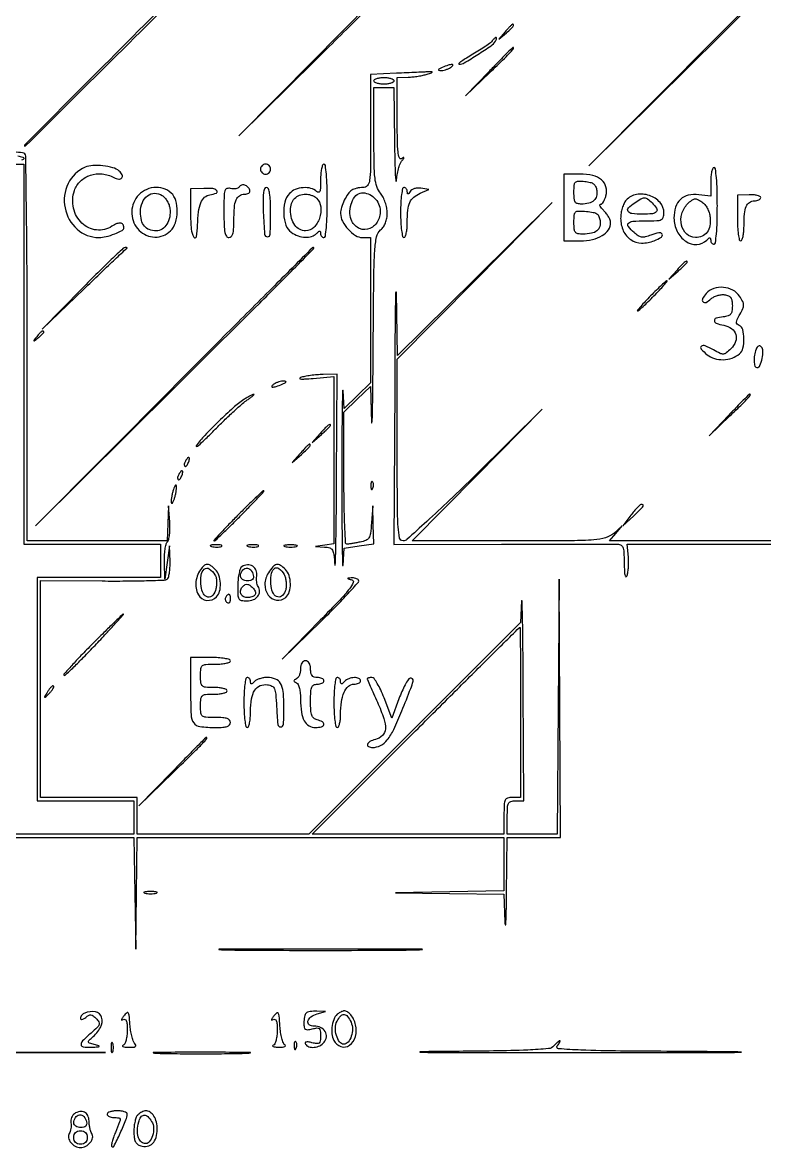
# Model space of a CAD drawing. Extents: x 24 to 674, y 22 to 632.
# Drawn here: x 307.6 to 530.1, y 26 to 363.5 of the extents above; entities that cross this region are included whole.
import ezdxf

# ---------------------------------------------------------------- set-up
doc = ezdxf.new("R2010")
doc.units = 0

msp = doc.modelspace()

# ---------------------------------------------------------------- linework, layer by layer
for points in [[(26.268189, 601.692452, 0.000013), (26.203149, 537.390011, 0.000337)], [(301, 119), (320.975821, 119), (340.951642, 119), (341.251697, 102.25), (341.551751, 85.5), (341.775876, 102.25), (342, 119), (397, 119), (452, 119), (452, 111.024771), (452, 103.049543), (435.75, 102.748206), (419.5, 102.446869), (435.709558, 102.223435), (451.919115, 102), (452.256012, 93.75, 0.058842), (452.403302, 92.827712, 0.843223), (452.553737, 92.84375, 0.010653), (452.697209, 96.242293, 0.002183), (452.796455, 102.25), (453, 119), (461, 119), (469, 119), (468.762239, 157.75), (468.524478, 196.5), (468.250356, 158.25), (467.976235, 120), (460.488117, 120), (453, 120), (453, 125, -0.010324), (453.06277, 128.03969, -0.105983), (453.375, 129.25, -0.217022), (454.080151, 129.819917, -0.063163), (455.5, 130), (458, 130), (457.80732, 163.25, 0.001075), (457.709323, 175.585086, 0.002504), (457.569788, 184.823437, 0.004826), (457.415703, 189.998999, 0.954788), (457.269271, 190), (456.923902, 183.5), (425.217811, 151.75), (393.511719, 120), (367.75586, 120), (342, 120), (342, 125.5), (342, 131), (327.5, 131), (313, 131), (313, 163.533037), (313, 196.066075), (331.469219, 195.954997, 0.003252), (338.622299, 195.958502, 0.004993), (344.815897, 196.063683, 0.001849), (350.12917, 196.226661, 0.130537), (350.969219, 196.480976, 0.187999), (351.361092, 197.001236, 0.02785), (351.651059, 198.308875, 0.028161), (351.827749, 199.965995, 0.020851), (351.842896, 201.809017), (351.685793, 206.5), (351, 201.5), (350.314207, 196.5), (350.157104, 201.55, -0.019929), (350.174707, 203.561201, -0.024548), (350.357668, 205.428081, -0.024125), (350.6579, 206.948014, -0.13637), (351.060489, 207.660489, 0.14241), (351.449045, 208.367564, 0.026438), (351.697764, 209.845753, 0.026443), (351.808542, 211.66075, 0.021427), (351.740737, 213.610489), (351.360496, 218.5), (351.180248, 213.25), (351, 208), (330.00804, 208), (309.01608, 208), (309.016952, 265.691088, 0.001232), (308.962669, 287.85975, 0.002018), (308.794637, 306.63751, 0.000222), (308.569794, 323.381645, 0.208057), (308.258912, 324.070144, 0.149605), (307.639608, 324.361245, 0.005674), (305.07918, 324.698707, 0.009767)], [(306.164062, 323.493713, -0.021041), (307.697306, 323.14946, -0.339136), (308, 322.754516, -0.25238), (307.815801, 322.412834, -0.091909), (307.292151, 322.192288, -0.063189)], [(540.491666, 208), (512.090845, 208), (483.690025, 208), (485.587858, 210.25), (487.485692, 212.5), (484.928395, 210.25, -0.110891), (482.498232, 208.920241, -0.052162), (478.954328, 208.291548, -0.016727), (472.373038, 208.042039, -0.001111), (453.445166, 208), (424.519234, 208), (444.009609, 227.75), (463.499984, 247.5), (443.490842, 227.75, -0.004066), (435.695692, 220.179949, -0.006344), (428.84801, 213.801562, -0.002262), (422.885249, 208.436117, -0.184087), (421.740849, 208, -0.354857), (420.719773, 208.829072, -0.035765), (420.265976, 212.162197, -0.014686), (420.042088, 218.659307, -0.001269), (420, 235.242185), (420, 262.48437), (443.25, 285.99218), (466.5, 309.49999), (443.272871, 286.531003), (420.045741, 263.562015), (419.749428, 282.531007, 0.771259), (419.612059, 282.564805, 0.120485), (419.473606, 282.040729, 0.002696), (419.333076, 271.295979, 0.000724), (419.226558, 254.224664), (419, 206.949328), (451.25, 207.000612, -0.000085), (463.771897, 207.018385, -0.000129), (474.6875, 207.029208, -0.000049), (484.071942, 207.035173, -0.003017), (485.75, 207.025947, -0.093594), (486.987817, 206.777379, -0.203749), (487.658938, 206.104352, -0.083935), (487.968545, 204.683208, -0.008702), (488.070285, 201.25, 0.009256), (488.141835, 198.922751, 0.039153), (488.3191, 197.540117, 0.266102), (488.584254, 197.241388, 0.399769), (488.878411, 197.378399, 0.056113), (489.142281, 198.361684, 0.01879), (489.309547, 199.842301, 0.01843), (489.37299, 201.508336, 0.020039), (489.309993, 203.128399), (489.003734, 207), (524.451963, 207), (559.900192, 207)]]:
    msp.add_lwpolyline(points, format="xyb")
for points in [[(395.208313, 413.852355, 0.00032), (361.757635, 380.431499, 0.000534), (333.646028, 352.248877, 0.000011), (308.214102, 326.697038, 0.413518), (308.214393, 326.452274, 0.413067), (308.459348, 326.451794, 0.000011), (334.12603, 351.91935, 0.000532), (362.435064, 380.069905, 0.000319), (396.00608, 413.566844, 0.000261), (429.52075, 447.085265, 0.000438), (457.651786, 475.298207, 0.000011), (483.060364, 500.826559, 0.676212), (483, 500.966925, 0.191536), (482.649309, 500.817416, 0.000011), (457.004942, 475.371965, 0.000435), (428.715375, 447.251743, 0.000262)], [(394.991666, 352.25), (372.5, 329.5), (395.25, 351.991666, 0.000364), (409.112348, 365.716579, 0.003902), (414.689087, 371.333063, 0.003852), (417.889002, 374.657341, 0.658543), (417.741666, 375, 0.198866), (417.561811, 374.925521, 0.000045), (410.95229, 368.317187, 0.00089), (403.634217, 360.973028, 0.000538)], [(452.404988, 360.75), (450.5, 358.5), (452.75, 360.404988, 0.010402), (454.102181, 361.598996, 0.048385), (454.795506, 362.373826, 0.197337), (454.898791, 362.789444, 0.372044), (454.654988, 363, 0.191119), (454.44834, 362.918017, 0.007508), (453.851732, 362.339063, 0.012381), (453.159969, 361.612165, 0.008332)], [(448.487126, 357.97917, -0.094845), (447.98539, 357.432646, -0.009262), (446.520478, 356.385834, -0.011466), (444.707248, 355.200461, -0.008835), (442.678109, 353.988554, 0.008371), (440.762738, 352.847002, 0.017852), (439.330746, 351.888386, 0.025952), (438.480721, 351.204504, 0.685347), (438.554219, 351.009384, 0.135875), (440.088421, 351.41948, 0.0083), (444.17449, 353.912828, 0.009608), (448.127366, 356.523615, 0.103947), (449.439573, 357.902227, 0.031557), (449.664604, 358.32363, 0.066656), (449.771861, 358.677529, 0.128377), (449.750128, 358.907555, 0.315164), (449.618034, 359, 0.143017), (449.382951, 358.931354, 0.041541), (449.07958, 358.700131, 0.03807), (448.76542, 358.369863, 0.032694)], [(447.47318, 348.75), (440.5, 341.5), (447.75, 348.47318, 0.001495), (452.136249, 352.717269, 0.012912), (454.036831, 354.665349, 0.033553), (454.876915, 355.703881, 0.60757), (454.72318, 356, 0.198387), (454.535715, 355.922571, 0.000505), (452.479305, 353.870313, 0.003008), (450.166504, 351.529511, 0.001857)], [(419.75, 348.256692), (412, 347.915871), (412, 330.957936, -0.001672), (411.962268, 319.676262, -0.031286), (411.716604, 316.133988, -0.141951), (411.040027, 314.593405, -0.220514), (409.75, 313.984687, 0.02835), (408.807847, 313.924789, 0.025019), (407.837726, 313.758058, 0.025827), (406.977867, 313.518351, 0.066401), (406.399704, 313.234687, 0.094052), (405.225478, 312.081678, 0.039207), (404.101279, 310.156753, 0.03916), (403.269882, 308.025457, 0.073546), (403, 306.2006, 0.120846), (403.566174, 303.892263, 0.064786), (405.258059, 301.47382, 0.065738), (407.465973, 299.615342, 0.143061), (409.57258, 299), (412, 299), (412, 277.202948), (412, 255.405896), (408.057356, 251.556006), (404.114711, 247.706117), (403.742338, 253.103058, 0.951922), (403.598696, 253.100238, 0.003838), (403.479349, 247.661523, 0.002461), (403.395903, 238.73079, 0.001106), (403.369965, 227, 0.00108), (403.395341, 215.25399, 0.002368), (403.47677, 206.264099, 0.003436), (403.592876, 200.646768, 0.952111), (403.733557, 200.64374), (404.097149, 205.787481), (408.548574, 206.455013), (413, 207.122546), (412.815018, 212.811273), (412.630035, 218.5), (412.266758, 213.365348, -0.012816), (411.96541, 210.244527, -0.104693), (411.503198, 208.897373, -0.165168), (410.616248, 208.143801, -0.044905), (408.826741, 207.615348, -0.004976), (407.584624, 207.379755, -0.005754), (406.396761, 207.180759, -0.005178), (405.387988, 207.03436, -0.033453), (404.875, 207, -0.399125), (404.520084, 207.336995, -0.001905), (404.257031, 212.815384, -0.0069), (404.062891, 219.205994, -0.004142), (404, 226.797052), (404, 246.594104), (407.964462, 250.465298), (411.928923, 254.336491), (412.25208, 243.418245, 0.930747), (412.395073, 243.412219, 0.022539), (412.542697, 245.556014, 0.003273), (412.684295, 253.818318, 0.001064), (412.787618, 266.027759, -0.000997), (412.964267, 287.239416, -0.013095), (413.250971, 295.088832, -0.034902), (413.803873, 299.238044, -0.166629), (415, 301.267972, 0.067486), (415.84254, 302.213373, 0.054703), (416.474998, 303.416827, 0.050783), (416.867901, 304.819613, 0.042929), (417, 306.355354, 0.049055), (416.854462, 307.835212, 0.032478), (416.413505, 309.486201, 0.032622), (415.767574, 311.052486, 0.052586), (415, 312.272871, -0.082648), (413.911205, 314.258363, -0.055175), (413.327825, 316.790554, -0.025512), (413.060361, 320.888049, -0.003542), (413, 329.407729), (413, 344), (416, 344), (419, 344), (419.174707, 327.75, 0.002507), (419.268622, 321.79329, 0.006877), (419.413846, 317.58955, 0.02693), (419.579345, 315.974778, 0.885011), (419.743462, 315.980381, -0.020996), (419.981184, 317.802818, -0.021868), (420.368749, 319.573989, -0.022199), (420.836876, 321.068541, -0.083137), (421.318755, 321.92234, 0.005911), (421.930741, 322.698145, 0.190385), (421.996001, 322.925253, 0.534095), (421.878732, 322.988291, 0.013284), (421.25, 322.632941, -0.485564), (420.629437, 322.868702, -0.049589), (420.259934, 324.649737, -0.022327), (420.05151, 328.07231, -0.004044), (420, 334.440983), (420, 347), (423.25, 347.09968, 0.018398), (424.676857, 347.196073, 0.012768), (426.279688, 347.405267, 0.012896), (427.810447, 347.68557, 0.025765), (429, 348, 0.004791), (430.246907, 348.412545, 0.156464), (430.498819, 348.599913, 0.611822), (430.43417, 348.724929, 0.011536), (429.5, 348.699076, -0.001185), (428.299842, 348.64098, -0.000165), (425.810937, 348.52723, -0.000188), (422.86386, 348.394626, -0.00016)], [(433.5, 350, 0.014925), (432.658129, 349.608071, 0.152377), (432.384577, 349.343886, 0.491407), (432.464625, 349.161267, 0.051935), (433, 349.085598, 0.053798), (433.682866, 349.134067, 0.029384), (434.5, 349.331527, 0.028934), (435.315929, 349.632796, 0.040566), (436, 350, 0.095694), (436.618131, 350.592871, 0.608383), (436.466394, 350.885992, 0.081911), (435.313446, 350.695838, 0.019739)], [(419, 346, -0.254951), (418.790443, 345.615738, -0.06271), (418.11875, 345.29375, -0.048861), (417.149251, 345.072766, -0.031626), (416, 345, -0.031626), (414.850749, 345.072766, -0.048861), (413.88125, 345.29375, -0.06271), (413.209557, 345.615738, -0.254951), (413, 346, -0.254951), (413.209557, 346.384262, -0.06271), (413.88125, 346.70625, -0.048861), (414.850749, 346.927234, -0.031626), (416, 347, -0.031626), (417.149251, 346.927234, -0.048861), (418.11875, 346.70625, -0.06271), (418.790443, 346.384262, -0.254951)], [(379, 319.5, 0.099038), (379.114514, 318.927543, 0.097945), (379.440625, 318.440625, 0.097945), (379.927543, 318.114514, 0.099038), (380.5, 318, 0.099038), (381.072457, 318.114514, 0.097945), (381.559375, 318.440625, 0.097945), (381.885486, 318.927543, 0.099038), (382, 319.5, 0.099038), (381.885486, 320.072457, 0.097945), (381.559375, 320.559375, 0.097945), (381.072457, 320.885486, 0.099038), (380.5, 321, 0.099038), (379.927543, 320.885486, 0.097945), (379.440625, 320.559375, 0.097945), (379.114514, 320.072457, 0.099038)], [(397, 316.3, -0.0096), (396.954404, 313.925377, -0.073105), (396.75, 312.829167, -0.330343), (396.355767, 312.558074, -0.189643), (395.8, 312.8, 0.137901), (394.11011, 313.748198, 0.078735), (391.759815, 313.936874, 0.076507), (389.3936, 313.383445, 0.113675), (387.654988, 312.171259, 0.1252), (386.285349, 309.581417, 0.071668), (385.950538, 306.040197, 0.073534), (386.620536, 302.659152, 0.155575), (388.222506, 300.556704, 0.064633), (390.259027, 299.49148, 0.076599), (392.385389, 299.060581, 0.086923), (394.317359, 299.306034, 0.122004), (395.8, 300.2, -0.018208), (396.421376, 300.777696, -0.180052), (396.75, 300.9, -0.354955), (396.943785, 300.742599, -0.051663), (397, 300.2, 0.081935), (397.075612, 299.74168, 0.092192), (397.29375, 299.3525, 0.100665), (397.618586, 299.092278, 0.119248), (398, 299, 0.375539), (398.43167, 299.377449, 0.010792), (398.727273, 302, 0.015486), (398.935032, 305.476434, 0.007181), (399, 310, 0.007181), (398.935032, 314.523566, 0.015486), (398.727273, 318, 0.010792), (398.43167, 320.622551, 0.375539), (398, 321, 0.315576), (397.610956, 320.727295, 0.034618), (397.29375, 319.619375, 0.032379), (397.072249, 318.101478, 0.020045)], [(326.388117, 320.066496, 0.181887), (321.284159, 315.189744, 0.161657), (320.344575, 307.876566, 0.163173), (323.962843, 301.501909, 0.184824), (330.5, 299, 0.06156), (332.67719, 299.269075, 0.03348), (335.245013, 300.099735, 0.02763), (337.489626, 301.142902, 0.276894), (338, 301.993848, 0.148509), (337.723657, 302.903724, 0.223383), (337.025048, 303.323939, 0.127825), (335.897977, 303.150951, 0.043395), (334.426022, 302.359571, -0.174187), (329.816313, 301.255283, -0.164501), (325.427951, 303.299139, -0.148146), (322.877325, 307.809259, -0.139894), (323.180973, 313.089294, -0.118457), (324.999234, 315.918279, -0.111592), (327.941706, 317.68798, -0.105926), (331.491175, 318.073337, -0.097425), (335.005053, 316.997296, 0.088443), (336.451684, 316.52596, 0.262658), (337.387994, 316.894698, 0.299734), (337.480414, 317.820568, 0.099107), (336.578219, 318.935084, 0.105228), (334.67123, 319.935265, 0.040717), (331.726502, 320.507605, 0.040822), (328.673586, 320.596101, 0.087769)], [(470, 308), (470, 298), (475, 298, 0.054703), (478.564017, 298.391093, 0.082677), (481.452538, 299.556783, 0.105359), (483.326804, 301.33281, 0.151739), (484, 303.5, 0.095343), (483.862493, 304.214566, 0.034745), (483.4125, 305.146875, 0.032922), (482.765364, 306.123995, 0.033666), (482, 307, -0.02315), (481.299197, 307.768886, -0.055451), (480.875653, 308.4125, -0.13392), (480.790709, 308.821074, -0.396379), (480.980948, 309, 0.198917), (481.402142, 309.174469, 0.054579), (481.86103, 309.746212, 0.046225), (482.283419, 310.567754, 0.034165), (482.599469, 311.540295, 0.123946), (482.597519, 314.211101, 0.158526), (481.294523, 316.281119, 0.119099), (478.660627, 317.577816, 0.055155), (474.845012, 318), (470, 318)], [(514, 315.700801), (514, 311.401601), (510.455388, 311.815415, 0.08118), (507.272614, 311.669588, 0.136845), (504.918207, 310.444485, 0.132239), (503.486462, 308.140654, 0.073406), (503, 304.845012, 0.115042), (503.935917, 300.831139, 0.129921), (506.529801, 297.853029, 0.159835), (509.837189, 296.906053, 0.189021), (512.8, 298.2, -0.018208), (513.421376, 298.777696, -0.180052), (513.75, 298.9, -0.354955), (513.943785, 298.742599, -0.051663), (514, 298.2, 0.081935), (514.075612, 297.74168, 0.092192), (514.29375, 297.3525, 0.100665), (514.618586, 297.092278, 0.119248), (515, 297, 0.377473), (515.433932, 297.382029, 0.010078), (515.728261, 300.125, 0.014876), (515.935375, 303.755364, 0.00681), (516, 308.5, 0.00681), (515.935375, 313.244636, 0.014876), (515.728261, 316.875, 0.010078), (515.433932, 319.617971, 0.377473), (515, 320, 0.305004), (514.612036, 319.739064, 0.039544), (514.29375, 318.73711, 0.035217), (514.072321, 317.348528, 0.021935)], [(341.994424, 311.265782, 0.18349), (340.381811, 306.117886, 0.180212), (342.576345, 301.149978, 0.197095), (347.293763, 299.105064, 0.204072), (352, 301, 0.120705), (353.477218, 303.435834, 0.072579), (354.01864, 306.790829, 0.07393), (353.579271, 310.087477, 0.139684), (352.171259, 312.345012, 0.109766), (349.768085, 313.711125, 0.10132), (346.939233, 313.984383, 0.099308), (344.184209, 313.121217, 0.101015)], [(372.590645, 314.146666, -0.147994), (372.217885, 313.817504, -0.06579), (371.584888, 313.622997, -0.056834), (370.807622, 313.581619, -0.048893), (369.999004, 313.710511, 0.148084), (368.912898, 313.668944, 0.245735), (368.298455, 313.018038, 0.063924), (368.045326, 311.308438, 0.00483), (368, 306.616631, 0.007493), (368.059496, 302.646956, 0.041142), (368.299234, 300.519439, 0.097269), (368.757142, 299.400292, 0.25228), (369.5, 299, 0.198422), (370.205487, 299.291443, 0.123436), (370.673753, 300.069702, 0.059637), (370.930274, 301.504676, 0.014442), (371, 303.918213, -0.017441), (371.141559, 307.975306, -0.076705), (371.669381, 310.30431, -0.152435), (372.662312, 311.535908, -0.148512), (374.190322, 312, 0.059948), (374.917524, 312.087504, 0.10156), (375.469839, 312.348828, 0.141689), (375.761432, 312.736459, 0.172991), (375.770833, 313.1875, 0.113204), (375.185201, 314.148724, 0.126981), (374.260934, 314.709741, 0.151583), (373.301892, 314.702121, 0.178975)], [(379.829004, 306.502328, 0.00772), (380.215603, 299.986678, 0.39219), (381.07485, 299.188478, 0.405465), (381.898924, 299.986511, 0.007758), (382, 306.5, 0.009176), (381.935699, 310.003591, 0.03211), (381.708256, 312.250078, 0.052897), (381.331867, 313.605885, 0.307268), (380.75, 314.002328, 0.311353), (380.174656, 313.607176, 0.060853), (379.8545, 312.319796, 0.033183), (379.730984, 310.11037, 0.008333)], [(421, 306.5, 0.011522), (421.068623, 303.522473, 0.02162), (421.283333, 301.125, 0.018508), (421.590162, 299.332853, 0.354925), (422, 299, 0.308329), (422.38829, 299.264596, 0.037991), (422.70625, 300.29785, 0.034326), (422.927702, 301.72483, 0.021337), (423, 303.418213, -0.022248), (423.168584, 307.20503, -0.081518), (423.764516, 309.522884, -0.11686), (424.934598, 311.071689, -0.073166), (426.886385, 312.255127), (429.5, 313.357046), (427.11309, 313.766015, 0.055765), (426.137202, 313.82295, 0.05666), (425.1783, 313.661961, 0.06247), (424.378058, 313.319548, 0.119758), (423.878403, 312.837492, -0.015615), (423.448978, 312.204614, -0.213763), (423.213769, 312.069251, -0.401672), (423.059166, 312.189951, -0.032958), (423.015313, 312.75, 0.07833), (422.934037, 313.227511, 0.089546), (422.710748, 313.632812, 0.099425), (422.382594, 313.903888, 0.123684), (422, 314, 0.354925), (421.590162, 313.667147, 0.018508), (421.283333, 311.875, 0.02162), (421.068623, 309.477527, 0.011522)], [(479.837492, 313.11309, -0.098536), (479.739676, 311.367459, -0.148402), (478.952523, 310.075093, -0.123468), (477.448035, 309.285363, -0.057785), (475.25, 309.015313, -0.0663), (474.065492, 309.164876, -0.189116), (473.406782, 309.646996, -0.121011), (473.081341, 310.61508, -0.020866), (473, 312.563358, -0.018096), (473.079503, 314.759332, -0.180168), (473.45603, 315.582747, -0.199988), (474.258672, 315.913268, -0.022999), (476.25, 315.813358, -0.033095), (477.895064, 315.544019, -0.104571), (478.901664, 315.074016, -0.130953), (479.503963, 314.306165, -0.066163)], [(351.81165, 307.686023, -0.074144), (351.740438, 305.155339, -0.095037), (350.908926, 302.983557, -0.112431), (349.470534, 301.526871, -0.14291), (347.664816, 301, -0.087383), (345.61702, 301.360637, -0.133635), (344.152221, 302.393908, -0.116378), (343.284744, 304.149009, -0.056894), (343, 306.643296, -0.095503), (343.545299, 309.472146, -0.133972), (345.088478, 311.51388, -0.160739), (347.228821, 312.267324, -0.151892), (349.453621, 311.623342, -0.068175), (350.260013, 310.916973, -0.043947), (350.990424, 309.909796, -0.04355), (351.541895, 308.775586, -0.061485)], [(358, 306.287507, 0.020897), (358.198741, 301.534402, 0.113505), (358.979325, 299.094373, 0.69534), (359.743041, 299.233384, 0.037265), (360.09968, 302.75, -0.023748), (360.393904, 306.715426, -0.066342), (361.093303, 309.409073, -0.106669), (362.218589, 311.057216, -0.155111), (363.790994, 311.819551, 0.057688), (365.738812, 312.335439, 0.529731), (365.89971, 313.04713, 0.18339), (364.642635, 313.663836, 0.033312), (362, 313.734523), (358, 313.575014)], [(395.8, 310.8, -0.170488), (397.053054, 308.190472, -0.109117), (396.68885, 304.813505, -0.114747), (394.968062, 302.027516, -0.199849), (392.5, 301, -0.124495), (390.694584, 301.456609, -0.113014), (389.246978, 302.727551, -0.094226), (388.315093, 304.720828, -0.062437), (388, 307.234259, -0.078943), (388.311624, 309.195687, -0.110853), (389.213714, 310.714612, -0.114879), (390.65015, 311.666669, -0.089377), (392.5, 312, -0.049362), (393.392078, 311.911715, -0.037889), (394.335625, 311.6475, -0.038897), (395.188407, 311.259976, -0.070395)], [(414.824956, 307.548135, -0.14584), (414.212653, 304.001297, -0.176895), (411.781269, 301.690187, -0.204741), (408.717006, 301.671877, -0.179878), (406.370574, 303.874849, -0.108645), (405.78009, 306.241299, -0.078231), (406.128874, 308.950088, -0.084906), (407.232021, 311.212909, -0.179796), (408.827465, 312.285765, -0.128754), (410.773742, 312.24704, -0.098461), (412.67742, 311.27456, -0.093643), (414.138868, 309.593004, -0.102873)], [(488.654988, 310.171259, 0.074962), (488.019743, 309.214077, 0.035104), (487.486153, 307.822261, 0.033781), (487.121896, 306.255127, 0.040233), (487, 304.742688, 0.105213), (487.795775, 301.002814, 0.141634), (490.016205, 298.370395, 0.141575), (493.29948, 297.328023, 0.105093), (497.061009, 298.025271, 0.040118), (499.208113, 299.12375, 0.410978), (499.42126, 300.002957, 0.320817), (498.452701, 300.421486, 0.036996), (496.045776, 299.711177, -0.030144), (494.402771, 299.201758, -0.097337), (493.266104, 299.149068, -0.106844), (492.254167, 299.530681, -0.040538), (491.0501, 300.45466, -0.039673), (489.30688, 302.303774, -0.378797), (489.354395, 303.301975, -0.187475), (490.638681, 303.88848, -0.014438), (494.5, 304, 0.008903), (497.829927, 304.059298, 0.092113), (499.163649, 304.356591, 0.21513), (499.78857, 305.035564, 0.080213), (500, 306.345012, 0.182923), (498.807162, 309.496405, 0.131201), (495.639434, 311.599958, 0.12641), (491.749016, 311.887582, 0.165883)], [(496.428571, 309.428571, -0.051831), (497.777469, 307.766735, -0.332824), (497.712078, 306.751556, -0.195491), (496.528888, 306.138916, -0.02292), (493.5, 306, -0.024213), (490.360941, 306.152099, -0.22614), (489.231402, 306.831684, -0.357135), (489.336761, 307.864427, -0.043047), (491.222506, 309.443296, -0.022027), (493.051225, 310.607635, -0.132199), (494.131496, 310.895063, -0.160237), (495.102667, 310.572579, -0.036773)], [(513.818231, 305.071192, -0.064175), (513.743613, 302.508582, -0.118156), (512.950111, 300.591849, -0.13658), (511.472963, 299.417746, -0.100362), (509.412739, 299, -0.190703), (506.80222, 300.033246, -0.148282), (505.264677, 302.702412, -0.12664), (505.346051, 306.129008, -0.128123), (507.073302, 309.073302, -0.025471), (508.325314, 310.203863, -0.134521), (509.163463, 310.574244, -0.149972), (510.024761, 310.444898, -0.034173), (511.323302, 309.709818, -0.071255), (512.231927, 308.903689, -0.052387), (512.991053, 307.789667, -0.049675), (513.538152, 306.474463, -0.049007)], [(522, 304.83797, 0.012978), (522.069719, 302.152426, 0.02333), (522.286561, 299.959493, 0.020746), (522.596097, 298.320853, 0.348853), (523, 298, 0.308329), (523.38829, 298.264596, 0.037991), (523.70625, 299.29785, 0.034326), (523.927702, 300.72483, 0.021337), (524, 302.418213, -0.019799), (524.146919, 306.126936, -0.077589), (524.676663, 308.348783, -0.146648), (525.647501, 309.548981, -0.15099), (527.106989, 310, 0.049244), (527.831406, 310.07152, 0.069241), (528.443928, 310.284805, 0.089417), (528.856264, 310.59937, 0.187331), (529, 310.969549, 0.289827), (528.768799, 311.334905, 0.051898), (527.971875, 311.615641, 0.042001), (526.841276, 311.787723, 0.026173), (525.5, 311.807519), (522, 311.67594)], [(480.837492, 304.11309, -0.101085), (480.727691, 302.316005, -0.158873), (479.890407, 301.031382, -0.121363), (478.252051, 300.267037, -0.047386), (475.75, 300.015313, -0.04001), (474.194184, 300.131294, -0.19145), (473.442023, 300.574739, -0.145596), (473.084117, 301.495849, -0.020364), (473, 303.560365, -0.018958), (473.085176, 305.805979, -0.197739), (473.491523, 306.613383, -0.18497), (474.363296, 306.929913, -0.016266), (476.75, 306.810365, -0.024345), (478.732107, 306.548696, -0.101182), (479.845675, 306.101837, -0.143759), (480.485199, 305.345552, -0.069089)], [(352.995482, 254.25), (311.5, 212.5), (353.25, 253.995482, 0.000187), (378.735478, 279.344549, 0.002101), (388.813477, 289.460783, 0.001174), (394.894582, 295.645463, 0.664283), (394.745482, 296, 0.198899), (394.567342, 295.926218, 0.000013), (382.37643, 283.735937, 0.000477), (368.924787, 270.258601, 0.000287)], [(325.484368, 283.75), (313.5, 271.5), (325.966431, 283.5, -0.000714), (330.777892, 288.118215, -0.001141), (334.903105, 292.048438, -0.000204), (338.557376, 295.511268, -0.062888), (338.883098, 295.75, 0.186889), (338.96082, 295.84333, 0.369928), (338.927214, 295.926562, 0.095837), (338.732757, 295.984026, 0.024064), (338.401035, 296, 0.190152), (337.786824, 295.757651, 0.00182), (334.222191, 292.401563, 0.005725), (330.145453, 288.445596, 0.003636)], [(503.924314, 289.25), (501.5, 286.5), (504.25, 288.924314, 0.006223), (505.303915, 289.876984, 0.009492), (506.192187, 290.732156, 0.004632), (506.918342, 291.471891, 0.194102), (507, 291.674314, 0.426412), (506.773973, 291.891157, 0.157803), (506.311864, 291.720118, 0.038158), (505.422009, 290.901388, 0.007047)], [(496, 281.5, 0.005315), (494.341221, 279.773493, 0.009649), (493.027781, 278.321875, 0.005222), (492.018986, 277.138017, 0.636069), (492.083584, 277, 0.183746), (492.40394, 277.121842, 0.003583), (493.734031, 278.321875, 0.008106), (495.271216, 279.775353, 0.005286), (497, 281.5, 0.005315), (498.658779, 283.226507, 0.009649), (499.972219, 284.678125, 0.005222), (500.981014, 285.861983, 0.636069), (500.916416, 286, 0.183746), (500.59606, 285.878158, 0.003583), (499.265969, 284.678125, 0.008106), (497.728784, 283.224647, 0.005286)], [(512.652806, 282.168848, 0.060676), (511.589872, 280.662062, 0.316654), (511.705017, 279.708504, 0.342415), (512.607181, 279.546673, 0.063398), (514.086383, 280.578176, -0.065271), (514.92705, 281.159757, -0.044316), (516.006555, 281.598802, -0.044324), (517.146245, 281.840661, -0.065398), (518.167535, 281.830358, -0.06161), (519.330597, 281.516266, -0.144237), (520.028098, 280.959881, -0.118433), (520.392903, 280.033654, -0.034873), (520.5, 278.5, -0.034539), (520.388447, 276.887057, -0.139442), (519.994465, 275.993325, -0.150028), (519.207636, 275.477073, -0.042092), (517.75, 275.183578, 0.039053), (515.611782, 274.766534, 0.355809), (515.100924, 274.045518, 0.300974), (515.690749, 273.272785, 0.034199), (517.919572, 272.666086, -0.102844), (520.282655, 271.660404, -0.168064), (521.553029, 269.919702, -0.168829), (521.473389, 267.772324, -0.103906), (520.075567, 265.632468, -0.024334), (518.68341, 264.370406, -0.156467), (517.811352, 264.024774, -0.13213), (516.826869, 264.220047, -0.015526), (514.835433, 265.281223, 0.027909), (512.330209, 266.537579, 0.273478), (511.203175, 266.39612, 0.440156), (511.132633, 265.545686, 0.035781), (512.962634, 263.831447, 0.098688), (515.136677, 262.687218, 0.07976), (517.757735, 262.348399, 0.078079), (520.405352, 262.847901, 0.087828), (522.654692, 264.128383, 0.166493), (523.673952, 265.797899, 0.056553), (523.976578, 268.664813, 0.05735), (523.63914, 271.408098, 0.246685), (522.588437, 272.604437, -0.101798), (521.940731, 273.018962, -0.217682), (521.730674, 273.560669, -0.101202), (521.952712, 274.393734, -0.014708), (522.785148, 275.948361, 0.023294), (523.664015, 277.659658, 0.112573), (523.883709, 278.723422, 0.115363), (523.61771, 279.76407, 0.025025), (522.673658, 281.375309, 0.126147), (520.655384, 283.217387, 0.102808), (517.838186, 284.039457, 0.102914), (514.929179, 283.670726, 0.126682)], [(311.872445, 269.25, 0.001576), (310.99236, 268.120493, 0.377591), (311, 268, 0.377591), (311.120493, 267.99236, 0.001576), (312.25, 268.872445, 0.012436), (312.920402, 269.425681, 0.017649), (313.485937, 269.952641, 0.013803), (313.91885, 270.410139, 0.184603), (314, 270.622445, 0.307699), (313.806605, 270.90695, 0.241985), (313.426111, 270.869516, 0.065617), (312.76332, 270.306759, 0.017685)], [(527.632783, 265.48543, 0.050053), (527.138912, 263.675518, 0.053428), (527.029575, 261.843422, 0.065913), (527.282404, 260.444345, 0.325954), (527.891592, 260, 0.302389), (528.780089, 260.591422, 0.047647), (529.434856, 262.700723, 0.047368), (529.688581, 264.975031, 0.203188), (529.188138, 266.211862, 0.121963), (528.765863, 266.466522, 0.186335), (528.344093, 266.437585, 0.136142), (527.95472, 266.104554, 0.056612)], [(391, 256.99504, 0.2446), (390.759698, 256.751781, 0.483562), (390.891713, 256.55936, 0.032424), (392.286241, 256.554018, 0.006605), (394.75, 256.737177), (401, 257.284913), (401, 232.208879), (401, 207.132845), (398.25, 206.716254), (395.5, 206.299664), (398.19774, 206.149832, -0.059893), (399.744234, 205.876199, -0.192258), (400.545912, 205.234976, -0.101081), (400.970682, 203.93046, -0.010867), (401.262758, 200.75, 0.947861), (401.416632, 200.752512, 0.003991), (401.576486, 206.221875, 0.002637), (401.718321, 215.1061, 0.001192), (401.815018, 226.75), (402, 258), (397.75, 257.90032, 0.01509), (395.939597, 257.803141, 0.01238), (394.014063, 257.593276, 0.012568), (392.25305, 257.311877, 0.032047)], [(383, 255, 0.095694), (382.381869, 254.407129, 0.608383), (382.533606, 254.114008, 0.081911), (383.686554, 254.304162, 0.019739), (385.5, 255, 0.014925), (386.341871, 255.391929, 0.152377), (386.615423, 255.656114, 0.491407), (386.535375, 255.838733, 0.051935), (386, 255.914402, 0.053798), (385.317134, 255.865933, 0.029384), (384.5, 255.668473, 0.028934), (383.684071, 255.367204, 0.040566)], [(373.972506, 250.353461, 0.034798), (370.828922, 247.928453, 0.010841), (366.458365, 243.870582, 0.0109), (362.259108, 239.617234, 0.033546), (359.685646, 236.5, 0.69414), (359.804448, 236.322756, 0.119644), (360.36194, 236.606942, 0.015592), (362.268475, 238.350437, 0.004888), (365.015001, 241.076824, -0.005463), (368.064008, 244.09652, -0.006318), (371.035656, 246.904043, -0.005696), (373.60662, 249.218675, -0.03662), (375, 250.274372, 0.010439), (375.923037, 250.900516, 0.021641), (376.610674, 251.434416, 0.029917), (377.018915, 251.824996, 0.61979), (376.972506, 251.947548, 0.136622), (376.649353, 251.891261, 0.011102), (375.873665, 251.500922, 0.014282), (374.958003, 250.980309, 0.010489)], [(519.468697, 245.75), (513.5, 239.5), (519.75, 245.468697, 0.001842), (523.526162, 249.101597, 0.015158), (525.188581, 250.813502, 0.043781), (525.876507, 251.712971, 0.591372), (525.718697, 252, 0.198184), (525.529557, 251.921966, 0.0007), (523.766721, 250.164062, 0.003552), (521.777178, 248.146053, 0.002203)], [(396.924314, 240.25), (394.5, 237.5), (397.25, 239.924314, 0.006223), (398.303915, 240.876984, 0.009492), (399.192187, 241.732156, 0.004632), (399.918342, 242.471891, 0.194102), (400, 242.674314, 0.426412), (399.773973, 242.891157, 0.157803), (399.311864, 242.720118, 0.038158), (398.422009, 241.901388, 0.007047)], [(390.924314, 234.25), (388.5, 231.5), (391.25, 233.924314, 0.007047), (392.901388, 235.422009, 0.038158), (393.720118, 236.311864, 0.157803), (393.891157, 236.773973, 0.426412), (393.674314, 237, 0.194102), (393.471891, 236.918342, 0.004632), (392.732156, 236.192187, 0.009492), (391.876984, 235.303915, 0.006223)], [(356.458881, 231.933469, 0.049364), (356.242038, 231.490157, 0.059701), (356.133355, 231.040231, 0.070517), (356.142323, 230.651151, 0.156651), (356.276326, 230.390341, 0.281567), (356.50546, 230.335123, 0.118528), (356.786868, 230.507038, 0.069269), (357.083816, 230.899181, 0.035865), (357.345077, 231.456872, 0.029555), (357.696703, 232.564815, 0.344086), (357.525317, 232.954259, 0.36195), (357.120758, 232.871774, 0.030391)], [(354.458881, 227.933469, 0.049364), (354.242038, 227.490157, 0.059701), (354.133355, 227.040231, 0.070517), (354.142323, 226.651151, 0.156651), (354.276326, 226.390341, 0.281567), (354.50546, 226.335123, 0.118528), (354.786868, 226.507038, 0.069269), (355.083816, 226.899181, 0.035865), (355.345077, 227.456872, 0.029555), (355.696703, 228.564815, 0.344086), (355.525317, 228.954259, 0.36195), (355.120758, 228.871774, 0.030391)], [(352.571429, 222.428571, 0.01763), (352.346523, 221.376727, 0.024478), (352.225007, 220.420827, 0.022563), (352.199935, 219.646795, 0.195604), (352.331236, 219.335431, 0.453302), (352.541307, 219.349272, 0.049436), (352.830364, 219.81547, 0.034717), (353.141471, 220.579214, 0.01788), (353.428571, 221.571429, 0.01763), (353.653477, 222.623273, 0.024478), (353.774993, 223.579173, 0.022563), (353.800065, 224.353205, 0.195604), (353.668764, 224.664569, 0.453302), (353.458693, 224.650728, 0.049436), (353.169636, 224.18453, 0.034717), (352.858529, 223.420786, 0.01788)], [(372, 215.5, 0.003149), (369.178125, 212.623155, 0.005526), (366.885351, 210.203125, 0.00173), (364.98783, 208.141162, 0.652039), (365.050055, 208, 0.189914), (365.383141, 208.131249, 0.001392), (367.591601, 210.203125, 0.004977), (370.108131, 212.625022, 0.003139), (373, 215.5, 0.003149), (375.821875, 218.376845, 0.005526), (378.114649, 220.796875, 0.00173), (380.01217, 222.858838, 0.652039), (379.949945, 223, 0.189914), (379.616859, 222.868751, 0.001392), (377.408399, 220.796875, 0.004977), (374.891869, 218.374978, 0.003139)], [(412.078947, 224.416667, 0.018894), (412.137993, 223.670344, 0.168741), (412.279315, 223.37858, 0.470617), (412.461564, 223.395823, 0.054073), (412.683114, 223.8125, 0.051402), (412.839148, 224.359369, 0.05415), (412.876576, 224.916927, 0.060344), (412.797407, 225.402231, 0.126455), (412.604167, 225.729167, 0.296942), (412.385309, 225.77538, 0.208169), (412.200665, 225.592839, 0.077125), (412.089945, 225.112848, 0.028489)], [(490.063996, 215.694671), (487.627991, 212.5), (490.813996, 215.437091, 0.004695), (492.967113, 217.459723, 0.050097), (493.746292, 218.371514, 0.358871), (493.713623, 218.768583, 0.221844), (493.25, 218.944671, 0.167258), (492.836865, 218.767517, 0.014702), (492.004736, 217.96716, 0.017983), (491.051739, 216.922392, 0.013017)], [(364.269032, 206.307009, 0.037336), (365.036634, 206.167106, 0.029507), (365.880008, 206.127736, 0.030339), (366.671085, 206.185595, 0.06278), (367.269032, 206.344063, 0.31318), (367.386009, 206.52287, 0.333666), (367.257153, 206.684921, 0.052471), (366.580113, 206.787295, 0.014395), (365.5, 206.805051, 0.012823), (364.431793, 206.764444, 0.080377), (363.900903, 206.643467, 0.597527), (363.883358, 206.48334, 0.087174)], [(375.269032, 206.307009, 0.037336), (376.036634, 206.167106, 0.029507), (376.880008, 206.127736, 0.030339), (377.671085, 206.185595, 0.06278), (378.269032, 206.344063, 0.31318), (378.386009, 206.52287, 0.333666), (378.257153, 206.684921, 0.052471), (377.580113, 206.787295, 0.014395), (376.5, 206.805051, 0.012823), (375.431793, 206.764444, 0.080377), (374.900903, 206.643467, 0.597527), (374.883358, 206.48334, 0.087174)], [(386.25, 206.310674, 0.039571), (387.047266, 206.168469, 0.024357), (388, 206.122029, 0.024357), (388.952734, 206.168469, 0.039571), (389.75, 206.310674, 0.161593), (390.00914, 206.478988, 0.542911), (389.957812, 206.633659, 0.052887), (389.251983, 206.740287, 0.011065), (388, 206.767997, 0.011065), (386.748017, 206.740287, 0.052887), (386.042188, 206.633659, 0.542911), (385.99086, 206.478988, 0.161593)], [(361.277679, 199.75, 0.132253), (359.628511, 195.800542, 0.156022), (360.338691, 191.829547, 0.250665), (362.836699, 190.145869, 0.225525), (365.8, 191.2, 0.138997), (366.722572, 192.852538, 0.069627), (366.948792, 195.254048, 0.068367), (366.502557, 197.683813, 0.117346), (365.428571, 199.428571, 0.037886), (364.126468, 200.547003, 0.140067), (363.120741, 200.920522, 0.178813), (362.217914, 200.664226, 0.070558)], [(365.325812, 197.845258, -0.085523), (365.649292, 197.063019, -0.038637), (365.809328, 195.961308, -0.036783), (365.801391, 194.742986, -0.041488), (365.611526, 193.588333, -0.111459), (364.647556, 191.680745, -0.268539), (363.217594, 191.148716, -0.232088), (361.867984, 192.121644, -0.094209), (361.175426, 194.343023, -0.053434), (361.150069, 197.685081, -0.195099), (362.118272, 199.524406, -0.336749), (363.630584, 199.601996, -0.102776)], [(373.373967, 200.234687, 0.167097), (372.931393, 199.666271, 0.028178), (372.553013, 198.320502, 0.028132), (372.276396, 196.622582, 0.021712), (372.160466, 194.75, 0.010595), (372.168764, 191.760471, 0.126628), (372.480853, 190.658061, 0.222693), (373.227436, 190.142054, 0.041657), (374.929509, 190, 0.092709), (376.84704, 190.358628, 0.136811), (378.210712, 191.37758, 0.162872), (378.708872, 192.812091, 0.143997), (378.278203, 194.340242, -0.071513), (378.020891, 194.91963, -0.034802), (377.855275, 195.713837, -0.03363), (377.795622, 196.579842, -0.041259), (377.861147, 197.387715, 0.136585), (377.675431, 199.099225, 0.15775), (376.631704, 200.357419, 0.155562), (375.036081, 200.776306, 0.132309)], [(376.823324, 197.667134, -0.089805), (376.832418, 196.935737, -0.162135), (376.554312, 196.412036, -0.135583), (375.971988, 196.100212, -0.055584), (375.073324, 196, -0.062452), (374.280566, 196.099406, -0.080679), (373.609039, 196.391667, -0.098054), (373.159622, 196.824831, -0.153266), (373, 197.333333, -0.138149), (373.476569, 199.025248, -0.237994), (374.692625, 199.778167, -0.235164), (376.033245, 199.250697, -0.13645)], [(381.357265, 198.422503, 0.140404), (380.292759, 194.99407, 0.160066), (381.289555, 191.718021, 0.210922), (383.761013, 190.229028, 0.207715), (386.548039, 191.039869, 0.148764), (387.613558, 192.656619, 0.075541), (387.948291, 195.09264, 0.073461), (387.541529, 197.598856, 0.120032), (386.428571, 199.428571, 0.050503), (384.948621, 200.636351, 0.197354), (383.813642, 200.859173, 0.166301), (382.722976, 200.226816, 0.033949)], [(386.049847, 197.906859, -0.0593), (386.433917, 196.925195, -0.036399), (386.658651, 195.702046, -0.036096), (386.705068, 194.440626, -0.05268), (386.549303, 193.340416, -0.125606), (385.608841, 191.601627, -0.268812), (384.200461, 191.166156, -0.215021), (382.858166, 192.184302, -0.096277), (382.175426, 194.343023, -0.051507), (382.136602, 197.739362, -0.186011), (383.07882, 199.644407, -0.363461), (384.512558, 199.71103, -0.107562)], [(406.384704, 196.284733, -0.463914), (406.778772, 195.471156, -0.061722), (405.655876, 193.601933, -0.023725), (402.828936, 190.324161, -0.003682), (396.884704, 184.150734), (385.5, 172.5), (397.197156, 183.930994, 0.005381), (401.645313, 188.372523, 0.008783), (405.309585, 192.244717, 0.003135), (408.337532, 195.601228, 0.331746), (408.388139, 196.180994, 0.124063), (408.072958, 196.486834, 0.053507), (407.533928, 196.725342, 0.048426), (406.87537, 196.8677, 0.046184), (406.190983, 196.883999, 0.006334), (405.256972, 196.808026, 0.479861), (405.184354, 196.697706, 0.252863), (405.321406, 196.566715, 0.004111)], [(376.868879, 193.657991, -0.098039), (377.450813, 192.585826, -0.24349), (377.299096, 191.732052, -0.176901), (376.421008, 191.172852, -0.054275), (374.833333, 191, -0.144806), (373.746631, 191.321462, -0.166231), (373.080493, 192.169004, -0.156123), (373.050268, 193.29115, -0.12631), (373.666667, 194.333333, -0.093126), (374.425114, 194.85186, -0.156719), (375.185129, 194.930462, -0.12213), (375.984581, 194.543387, -0.046059)], [(368.542705, 191.069098, 0.108373), (368.401101, 190.665803, 0.099685), (368.434921, 190.22714, 0.095498), (368.639411, 189.820631, 0.090427), (368.983688, 189.510081, 0.136093), (369.36964, 189.397824, 0.190788), (369.701458, 189.524436, 0.140899), (369.925389, 189.890269, 0.067432), (370, 190.440983, 0.039415), (369.914842, 191.519563, 0.25701), (369.592818, 191.933879, 0.315493), (369.13314, 191.838655, 0.050477)], [(328.531169, 177.031315, 0.004346), (325.140186, 173.564807, 0.007277), (322.357977, 170.585125, 0.002124), (320.03034, 167.996372, 0.420882), (320.052019, 167.681165, 0.383218), (320.38877, 167.690104, 0.002013), (322.972863, 170.158363, 0.007091), (325.934408, 173.092109, 0.004273), (329.366238, 176.649851, 0.002044), (332.738963, 180.235909, 0.003519), (335.514312, 183.253394, 0.000687), (337.895764, 185.886735, 0.649692), (337.845389, 186, 0.193374), (337.582378, 185.894329, 0.000608), (334.949663, 183.365449, 0.003276), (331.981472, 180.469657, 0.002029)], [(457, 156.5), (457, 131), (454.5, 131, 0.067911), (453.070774, 130.80498, 0.221767), (452.363636, 130.2, 0.098356), (452.058601, 128.900424, 0.008616), (452, 125.5), (452, 120), (423.256049, 120), (394.512098, 120), (425.5, 151, -0.000387), (437.400272, 162.886501, -0.000642), (447.46042, 172.89375, -0.000023), (456.564834, 181.926228, -0.19787), (456.743951, 182, -0.41116), (456.849149, 181.895895, -0.000099), (456.924786, 174.509375, -0.001569), (456.981601, 166.277989, -0.000941)], [(358, 163.106989, 0.009811), (358.142928, 155.823463, 0.140851), (358.947549, 153.388119, 0.218328), (360.80872, 152.267604, 0.028011), (365.581787, 152, 0.017177), (367.708791, 152.073092, 0.064739), (369.013631, 152.334876, 0.126985), (369.731057, 152.80482, 0.186692), (370, 153.5, 0.188641), (369.727332, 154.196999, 0.12648), (369, 154.666667, 0.063857), (367.673807, 154.927513, 0.016668), (365.5, 155, -0.012019), (362.5825, 155.070142, -0.154453), (361.571429, 155.444444, -0.206324), (361.105988, 156.290758, -0.023974), (361, 158.5, -0.022778), (361.099137, 160.675038, -0.192545), (361.535714, 161.53125, -0.165362), (362.478972, 161.920164, -0.01583), (365, 162, 0.023598), (366.532944, 162.07239, 0.037669), (367.825, 162.29375, 0.04382), (368.748945, 162.612873, 0.295869), (369, 163, 0.295869), (368.748945, 163.387127, 0.04382), (367.825, 163.70625, 0.037669), (366.532944, 163.92761, 0.023598), (365, 164, -0.01583), (362.478972, 164.079836, -0.165362), (361.535714, 164.46875, -0.192545), (361.099137, 165.324962, -0.022778), (361, 167.5, -0.023974), (361.105988, 169.709242, -0.206324), (361.571429, 170.555556, -0.154453), (362.5825, 170.929858, -0.012019), (365.5, 171, 0.020945), (367.224757, 171.072283, 0.033738), (368.678125, 171.29375, 0.036969), (369.732972, 171.611488, 0.31052), (370, 172, 0.339565), (369.696775, 172.395008, 0.024068), (368.25, 172.708333, 0.025878), (366.316313, 172.928566, 0.015416), (364, 173), (358, 173)], [(391, 169.583333, -0.047769), (390.907336, 168.615638, -0.051009), (390.632812, 167.705208, -0.056878), (390.229231, 166.981026, -0.128732), (389.75, 166.583333, 0.029131), (389.14253, 166.255505, 0.260055), (389, 166, 0.260055), (389.14253, 165.744495, 0.029131), (389.75, 165.416667, -0.182705), (390.252524, 164.901263, -0.042375), (390.647748, 163.734569, -0.036677), (390.912968, 162.176439, -0.023824), (391, 160.350925, 0.034088), (391.257596, 156.576955, 0.090549), (392.096489, 154.019036, 0.137102), (393.527925, 152.542875, 0.132842), (395.535184, 152, 0.057383), (397.281877, 152.201122, 0.293312), (397.930971, 152.86932, 0.327227), (397.564827, 153.663039, 0.062661), (396, 154.289749, -0.10754), (394.979729, 154.808056, -0.136952), (394.373832, 155.66708, -0.07193), (394.07563, 157.149787, -0.013715), (394, 159.90638, -0.011185), (394.064239, 162.777589, -0.08254), (394.348162, 164.113298, -0.189912), (394.95231, 164.762449, -0.111948), (396, 165, 0.048028), (396.765418, 165.073693, 0.068025), (397.4125, 165.29375, 0.088204), (397.848523, 165.618118, 0.191087), (398, 166, 0.191087), (397.848523, 166.381882, 0.088204), (397.4125, 166.70625, 0.068025), (396.765418, 166.926307, 0.048028), (396, 167, -0.07578), (395.064742, 167.142566, -0.149477), (394.45, 167.5625, -0.124434), (394.106468, 168.317234, -0.044917), (394, 169.5, 0.04716), (393.90137, 170.543379, 0.088208), (393.6, 171.333333, 0.118484), (393.11998, 171.822179, 0.140575), (392.5, 172, 0.138781), (391.886066, 171.826248, 0.116447), (391.405172, 171.347222, 0.088859), (391.100568, 170.580682, 0.05029)], [(374, 159.5, 0.011522), (374.068623, 156.522473, 0.02162), (374.283333, 154.125, 0.018508), (374.590162, 152.332853, 0.354925), (375, 152, 0.318161), (375.389328, 152.275641, 0.03342), (375.70625, 153.412606, 0.031684), (375.927768, 154.965631, 0.019586), (376, 156.80887, -0.039425), (376.30059, 160.615079, -0.101337), (377.267336, 163.186547, -0.152819), (378.875221, 164.557194, -0.136552), (381.056028, 164.84497, -0.085243), (382.421927, 164.406984, -0.17589), (383.169808, 163.591537, -0.078206), (383.554397, 162.005513, -0.008551), (383.797717, 158.25, 0.011594), (384.17515, 152.926897, 0.393489), (385.04458, 152.153417, 0.39412), (385.876251, 152.965617, 0.011598), (386, 158.3, 0.024145), (385.784742, 162.75509, 0.106666), (384.990271, 165.243072, 0.172611), (383.468779, 166.543777, 0.091623), (381, 167, 0.040779), (379.916514, 166.911486, 0.035729), (378.81125, 166.6475, 0.03742), (377.844671, 166.260669, 0.082665), (377.2, 165.8, -0.018208), (376.578624, 165.222304, -0.180052), (376.25, 165.1, -0.354955), (376.056215, 165.257401, -0.051663), (376, 165.8, 0.081935), (375.924388, 166.25832, 0.092192), (375.70625, 166.6475, 0.100665), (375.381414, 166.907722, 0.119248), (375, 167, 0.354925), (374.590162, 166.667147, 0.018508), (374.283333, 164.875, 0.02162), (374.068623, 162.477527, 0.011522)], [(401, 159.5, 0.011522), (401.068623, 156.522473, 0.02162), (401.283333, 154.125, 0.018508), (401.590162, 152.332853, 0.354925), (402, 152, 0.293721), (402.386943, 152.248768, 0.044826), (402.70625, 153.155877, 0.038246), (402.927594, 154.426931, 0.023994), (403, 155.9349, -0.034801), (403.261265, 159.684094, -0.068638), (404.073914, 162.551061, -0.100994), (405.346515, 164.354257, -0.191003), (406.975249, 165, 0.047419), (407.75017, 165.073657, 0.067405), (408.405229, 165.29375, 0.087565), (408.84686, 165.618075, 0.193015), (409, 166, 0.308176), (408.49618, 166.73979, 0.104548), (407.144926, 166.967148, 0.079759), (405.486565, 166.629559, 0.106751), (404.2, 165.8, -0.018208), (403.578624, 165.222304, -0.180052), (403.25, 165.1, -0.354955), (403.056215, 165.257401, -0.051663), (403, 165.8, 0.081935), (402.924388, 166.25832, 0.092192), (402.70625, 166.6475, 0.100665), (402.381414, 166.907722, 0.119248), (402, 167, 0.354925), (401.590162, 166.667147, 0.018508), (401.283333, 164.875, 0.02162), (401.068623, 162.477527, 0.011522)], [(411, 166.638315, 0.101075), (411.054473, 166.371599, 0.000842), (411.894099, 164.410984, 0.002955), (412.877085, 162.162936, 0.001894), (414.04374, 159.563807, -0.023334), (415.986223, 154.686804, -0.097045), (416.422476, 151.566064, -0.18463), (415.540062, 149.588714, -0.135827), (413.43335, 148.393916, 0.056882), (411.807299, 147.782706, 0.189705), (411.066736, 146.942849, 0.389073), (411.347274, 146.268823, 0.109001), (412.565741, 146, 0.121584), (414.963465, 146.591796, 0.102907), (416.983632, 148.255894, 0.059007), (418.963402, 151.422299, 0.015046), (421.384364, 156.980199, 0.001708), (424.048556, 163.703111, 0.032369), (424.736891, 165.858127, 0.258263), (424.538429, 166.601089, 0.289189), (423.827824, 166.775941, 0.173483), (423.258823, 166.329488, 0.016923), (422.36401, 164.795652, 0.019855), (421.405369, 162.834026, 0.01443), (420.490662, 160.583208), (418.325676, 154.7812), (416.040913, 160.8906, 0.018026), (415.056432, 163.259162, 0.027535), (414.01925, 165.227194, 0.026839), (413.047408, 166.666968, 0.235036), (412.378075, 167, 0.024791), (411.849975, 166.973799, 0.039401), (411.404809, 166.893755, 0.046835), (411.088338, 166.778138, 0.28943)], [(315.100391, 162.704522, 0.001303), (314.201648, 161.199081, 0.342804), (314.219485, 161.057007, 0.406252), (314.349181, 161.05524, 0.001428), (315.578723, 162.22619, 0.025624), (316.234722, 162.922345, 0.040938), (316.711038, 163.585822, 0.049795), (316.969679, 164.133352, 0.289503), (316.902621, 164.430712, 0.342991), (316.628468, 164.465039, 0.056956), (316.175905, 164.120955, 0.042367), (315.642413, 163.515455, 0.024195)], [(352.481238, 138.75), (342.5, 128.5), (352.75, 138.481238, 0.000944), (358.968595, 144.559692, 0.008931), (361.581974, 147.217101, 0.017713), (362.879734, 148.685579, 0.633634), (362.731238, 149, 0.198664), (362.546949, 148.923768, 0.000239), (359.609437, 145.989062, 0.002061), (356.327415, 142.679875, 0.00126)], [(344.25, 102.310674, 0.039571), (345.047266, 102.168469, 0.024357), (346, 102.122029, 0.024357), (346.952734, 102.168469, 0.039571), (347.75, 102.310674, 0.161593), (348.00914, 102.478988, 0.542911), (347.957812, 102.633659, 0.052887), (347.251983, 102.740287, 0.011065), (346, 102.767997, 0.011065), (344.748017, 102.740287, 0.052887), (344.042188, 102.633659, 0.542911), (343.99086, 102.478988, 0.161593)], [(369.75, 85.250682, 0.001635), (382.155025, 85.162503, 0.000959), (397, 85.134016, 0.000959), (411.844975, 85.162503, 0.001635), (424.25, 85.250682, 0.010664), (427.488008, 85.353382, 0.968786), (427.485937, 85.450427, 0.002163), (416.543715, 85.516649, 0.000431), (397, 85.533508, 0.000431), (377.456285, 85.516649, 0.002163), (366.514062, 85.450427, 0.968786), (366.511992, 85.353382, 0.010664)], [(326.25, 66.337719, 0.065736), (325.772069, 66.067358, 0.061072), (325.367188, 65.676258, 0.065213), (325.092747, 65.229112, 0.105447), (325, 64.794222, 0.209408), (325.131058, 64.49502, 0.229763), (325.432489, 64.403948, 0.100711), (325.923213, 64.588111, 0.033251), (326.550188, 65.041653, -0.047913), (327.42593, 65.636893, -0.152102), (328.112163, 65.77552, -0.136119), (328.802969, 65.505086, -0.035437), (329.712382, 64.71619, -0.060395), (330.503691, 63.706547, -0.224615), (330.583974, 62.923855, -0.116216), (330.011088, 62.032185, -0.012023), (328.162193, 60.329408, 0.01481), (325.639956, 57.980387, 0.205856), (325.182669, 56.852819, 0.378127), (325.792642, 56.189832, 0.033678), (328.25, 56.09968, 0.002586), (330.233373, 56.170782, 0.172525), (330.543897, 56.29578, 0.585856), (330.508509, 56.459012, 0.006043), (329.117272, 56.867081, -0.01422), (327.703945, 57.306851, -0.233172), (327.36454, 57.648205, -0.287909), (327.467367, 58.075275, -0.020288), (328.421868, 58.935156, 0.092895), (330.993603, 62.03334, 0.200873), (331.330644, 65.054931, 0.28659), (329.49626, 66.687306, 0.139011)], [(338, 65.474158, 0.015383), (337.462361, 64.764583, 0.099212), (337.28002, 64.356124, 0.53353), (337.39426, 64.235478, 0.093632), (337.75, 64.367059, -0.2149), (338.313837, 64.433691, -0.22763), (338.71862, 64.054045, -0.077395), (338.942559, 63.030127, -0.01521), (339, 61.14235, -0.028227), (338.910387, 59.556249, -0.039825), (338.63968, 58.167288, -0.045728), (338.241141, 57.119571, -0.185171), (337.75, 56.662281, 0.269499), (337.598742, 56.4677, 0.35372), (337.710968, 56.282867, 0.062757), (338.342272, 56.141829, 0.016745), (339.372445, 56.078947, 0.016735), (340.79942, 56.087494, 0.135875), (341.416022, 56.284703, 0.348904), (341.540919, 56.661901, 0.085478), (341.1912, 57.269619, -0.092382), (340.763289, 58.037353, -0.021653), (340.353397, 59.457758, -0.021591), (340.018229, 61.159501, -0.019731), (339.818755, 62.935735, 0.005617), (339.589957, 65.66587, 0.132483), (339.320966, 66.384263, 0.452079), (338.888859, 66.427586, 0.035613)], [(383, 65.473159, 0.015389), (382.462579, 64.764239, 0.099223), (382.280261, 64.356068, 0.533636), (382.394414, 64.235507, 0.093597), (382.75, 64.367059, -0.2149), (383.313837, 64.433691, -0.22763), (383.71862, 64.054045, -0.077395), (383.942559, 63.030127, -0.01521), (384, 61.14235, -0.028227), (383.910387, 59.556249, -0.039825), (383.63968, 58.167288, -0.045728), (383.241141, 57.119571, -0.185171), (382.75, 56.662281, 0.302003), (382.617967, 56.469571, 0.328904), (382.748438, 56.287365, 0.057351), (383.421555, 56.151423, 0.015875), (384.5, 56.09426, 0.020608), (385.614128, 56.116549, 0.075746), (386.301369, 56.264767, 0.31102), (386.467409, 56.505343, 0.256792), (386.314212, 56.784645, -0.160209), (385.834917, 57.369299, -0.027373), (385.384449, 58.755308, -0.027439), (385.021368, 60.504666, -0.021426), (384.814212, 62.434449, 0.005195), (384.588582, 65.458136, 0.113828), (384.318519, 66.296732, 0.465251), (383.870274, 66.369821, 0.045548)], [(392.666667, 66.333333, 0.112887), (392.409161, 65.92313, 0.029614), (392.195833, 65.171487, 0.028526), (392.049063, 64.263718, 0.025821), (392, 63.314281, 0.038058), (392.09549, 62.061576, 0.206532), (392.449004, 61.497081, 0.184772), (393.131123, 61.33121, 0.029765), (394.5, 61.589356, -0.031308), (395.90735, 61.850264, -0.207105), (396.57769, 61.651887, -0.193916), (396.917639, 61.016937, -0.027127), (397, 59.5, -0.0271), (396.916973, 57.969293, -0.199426), (396.571915, 57.340752, -0.204427), (395.888807, 57.150409, -0.028597), (394.416211, 57.431674, 0.020836), (393.320978, 57.658525, 0.090659), (392.661125, 57.646479, 0.286058), (392.418838, 57.417892, 0.205529), (392.475228, 57.040082, 0.176364), (393.503082, 56.228961, 0.104335), (395.074336, 56.053788, 0.09228), (396.754343, 56.538573, 0.103645), (398.069567, 57.583823, 0.152425), (398.727153, 59.182655, 0.161907), (398.336057, 60.828157, 0.145836), (396.982546, 62.031638, 0.119552), (395.077675, 62.416159, -0.157768), (393.623078, 62.825263, -0.317553), (393.214145, 63.883635, -0.178789), (394.121989, 65.210363, -0.086585), (396.005251, 66.106475), (398.5, 66.80064), (395.916667, 66.90032, 0.024518), (394.878806, 66.889465, 0.028316), (393.896354, 66.774886, 0.029191), (393.088748, 66.584866, 0.124626)], [(402.329284, 66.22467, 0.148226), (401.180635, 64.888133, 0.061985), (400.490398, 62.590343, 0.060454), (400.371968, 60.085389, 0.104851), (400.950153, 58.093141, 0.191749), (403.119356, 56.264189, 0.24144), (405.680768, 56.657105, 0.173038), (407.481745, 59.277821, 0.127004), (407.505747, 62.833124, 0.050113), (406.920682, 64.455799, 0.064311), (406.058885, 65.786704, 0.076636), (405.042732, 66.668533, 0.141373), (404, 66.969374, 0.085963), (403.733775, 66.923262, 0.019076), (403.302977, 66.750618, 0.01928), (402.814169, 66.509739, 0.017535)], [(406.12432, 63.626493, -0.107003), (406.561859, 61.616429, -0.079943), (406.203089, 59.370604, -0.091974), (405.241236, 57.615748, -0.225188), (403.943377, 57, -0.244932), (402.69042, 57.652951, -0.081516), (401.767024, 59.577723, -0.073266), (401.438504, 61.936802, -0.121466), (401.932303, 63.873507, -0.057666), (403.027547, 65.451959, -0.230941), (404.082606, 65.891909, -0.221247), (405.112366, 65.336898, -0.053414)], [(25.946167, 54.271318, 0.005683), (24.72766, 52.922481, 0.03091), (24.122942, 52.145737, 0.732145), (24.197657, 52.050305, 0.084279), (24.578741, 52.271318, -0.16977), (27.647348, 53.417185, -0.002076), (49.094035, 53.779578, -0.002571), (85.27763, 54.054665, -0.000212), (179.578741, 54.246771), (332.5, 54.493543), (180.130221, 54.749984, -0.000242), (91.713025, 54.941502, -0.002238), (53.467528, 55.213998, -0.001017), (29.445116, 55.541527, -0.629688), (29.002666, 56.503212, 0.041315), (29.84599, 57.709465, 0.812418), (29.665306, 57.872409, 0.039062), (28.182947, 56.601369, 0.009468)], [(334.157895, 56, 0.017491), (334.189089, 55.10856, 0.078554), (334.306058, 54.601562, 0.447206), (334.474999, 54.540618, 0.174857), (334.662281, 54.75, 0.057986), (334.818615, 55.320008, 0.037979), (334.87034, 56, 0.037979), (334.818615, 56.679992, 0.057986), (334.662281, 57.25, 0.174857), (334.474999, 57.459382, 0.447206), (334.306058, 57.398438, 0.078554), (334.189089, 56.89144, 0.017491)], [(389.078947, 56.416667, 0.018894), (389.137993, 55.670344, 0.168741), (389.279315, 55.37858, 0.470617), (389.461564, 55.395823, 0.054073), (389.683114, 55.8125, 0.051402), (389.839148, 56.359369, 0.05415), (389.876576, 56.916927, 0.060344), (389.797407, 57.402231, 0.126455), (389.604167, 57.729167, 0.296942), (389.385309, 57.77538, 0.208169), (389.200665, 57.592839, 0.077125), (389.089945, 57.112848, 0.028489)], [(467.009889, 56.511915, -0.200902), (465.364408, 55.652024, -0.009928), (459.132012, 55.245326, -0.00829), (448.89806, 54.951261, -0.001214), (428.137444, 54.749525, 0.03299), (426.812094, 54.652276, 0.93009), (426.818499, 54.556519, 0.001137), (445.543641, 54.493846, 0.000275), (476.5, 54.47768, 0.000249), (507.304672, 54.493883, 0.001528), (523.177351, 54.558642, 0.987629), (523.177835, 54.64992, 0.003031), (514.635662, 54.749839, -0.000776), (486.978982, 54.948601, -0.007247), (475.059753, 55.225566, -0.010467), (468.384514, 55.617588, -0.60759), (468.008106, 56.509768, 0.018759), (468.447921, 57.082101, 0.039654), (468.734709, 57.562244, 0.071261), (468.840784, 57.885709, 0.466329), (468.744889, 58, 0.155768), (468.479919, 57.9154, 0.022713), (468.028983, 57.562875, 0.023871), (467.519381, 57.081741, 0.018419)], [(348.190973, 54.253232, 0.003919), (354.010699, 54.155747, 0.002218), (361.0635, 54.124184, 0.002213), (368.175004, 54.155381, 0.003639), (374.190973, 54.252193, 0.020409), (375.957256, 54.365708, 0.937222), (375.952973, 54.472188, 0.00515), (370.819345, 54.545536, 0.000987), (361.5, 54.564297, 0.001005), (352.171559, 54.545914, 0.004847), (346.865473, 54.47335, 0.919461), (346.858972, 54.366026, 0.029954)], [(323.163811, 36.136462, 0.097162), (322.675858, 35.666951, 0.063593), (322.311552, 34.973842, 0.060754), (322.119511, 34.1737, 0.069511), (322.138853, 33.387715, -0.045372), (322.198419, 32.570055, -0.034487), (322.120389, 31.674461, -0.035343), (321.927609, 30.837969, -0.065801), (321.638952, 30.206195, 0.19133), (321.400142, 28.907846, 0.120068), (322.059589, 27.489399, 0.104893), (323.396819, 26.391119, 0.120219), (325, 26, 0.120819), (326.589374, 26.389743, 0.102569), (327.930593, 27.486294, 0.117263), (328.608055, 28.89758, 0.194307), (328.388066, 30.181112, -0.060418), (328.082846, 30.841592, -0.023569), (327.819018, 31.813495, -0.022919), (327.629501, 32.903762, -0.026392), (327.551976, 33.95655, 0.10425), (327.173674, 35.583367, 0.169986), (326.194527, 36.587133, 0.164057), (324.774055, 36.781292, 0.096057)], [(326.823324, 33.667134, -0.089805), (326.832418, 32.935737, -0.162135), (326.554312, 32.412036, -0.135583), (325.971988, 32.100212, -0.055584), (325.073324, 32, -0.062452), (324.280566, 32.099406, -0.080679), (323.609039, 32.391667, -0.098054), (323.159622, 32.824831, -0.153266), (323, 33.333333, -0.138149), (323.476569, 35.025248, -0.237994), (324.692625, 35.778167, -0.235164), (326.033245, 35.250697, -0.13645)], [(333, 36, 0.191087), (333.151477, 35.618118, 0.088204), (333.5875, 35.29375, 0.068025), (334.234582, 35.073693, 0.048028), (335, 35, -0.033228), (336.459605, 34.902893, -0.348079), (336.848736, 34.499988, -0.120155), (336.730592, 33.668122, -0.003884), (335.441419, 30.514038, 0.016142), (334.883017, 29.046111, 0.02382), (334.497372, 27.722877, 0.020876), (334.286001, 26.648235, 0.238859), (334.416287, 26.250379, 0.512743), (334.992684, 26.344688, 0.006203), (336.910351, 30.328474, 0.010926), (338.635888, 34.251553, 0.098447), (339, 36.082905, 0.267915), (338.796162, 36.436017, 0.056824), (338.11875, 36.730603, 0.045256), (337.149413, 36.933389, 0.028952), (336, 37, 0.031626), (334.850749, 36.927234, 0.048861), (333.88125, 36.70625, 0.06271), (333.209557, 36.384262, 0.254951)], [(342.2, 35.8, 0.104984), (341.737409, 35.088042, 0.032099), (341.3525, 33.856045, 0.030558), (341.088422, 32.384327, 0.02912), (341, 30.867388, 0.025882), (341.097474, 28.985597, 0.083604), (341.430704, 27.783066, 0.120101), (342.057059, 27.002465, 0.087272), (343.047988, 26.484769, 0.123142), (344.992744, 26.36349, 0.151437), (346.59563, 27.204825, 0.12543), (347.643913, 28.964421, 0.072057), (348, 31.422445, 0.056659), (347.749707, 33.624115, 0.083698), (347.006014, 35.415997, 0.10531), (345.875192, 36.581602, 0.148757), (344.5, 37, 0.08308), (343.992839, 36.915144, 0.037349), (343.370625, 36.6475, 0.035644), (342.740357, 36.259217, 0.040521)], [(346.325812, 33.845258, -0.133582), (346.925958, 31.885427, -0.084561), (346.597196, 29.503474, -0.100445), (345.581036, 27.670057, -0.26997), (344.225755, 27.19504, -0.161401), (343.012725, 27.87403, -0.118491), (342.262229, 29.232985, -0.084258), (342.062723, 31.209912, -0.04462), (342.448325, 33.650134, -0.08174), (343.096643, 35.145784, -0.241639), (344.037074, 35.689833, -0.205522), (345.15347, 35.275829, -0.061962)], [(327, 29, -0.072254), (326.873159, 28.126841, -0.124864), (326.5, 27.5, -0.124864), (325.873159, 27.126841, -0.072254), (325, 27, -0.072254), (324.126841, 27.126841, -0.124864), (323.5, 27.5, -0.124864), (323.126841, 28.126841, -0.072254), (323, 29, -0.072254), (323.126841, 29.873159, -0.124864), (323.5, 30.5, -0.124864), (324.126841, 30.873159, -0.072254), (325, 31, -0.072254), (325.873159, 30.873159, -0.124864), (326.5, 30.5, -0.124864), (326.873159, 29.873159, -0.072254)]]:
    msp.add_lwpolyline(points, format="xyb", close=True)
for points in [[(555.5, 399.036715), (516.500001, 359.768358), (477.500002, 320.5), (517.004689, 359.75), (556.509376, 399)], [(305.253788, 321), (308, 321), (308, 264), (308, 207), (328.5, 207), (349, 207), (349, 202), (349, 197), (330.5, 197), (312, 197), (312, 163.5), (312, 130), (326.5, 130), (341, 130), (341, 125), (341, 120), (321.519502, 120), (302.039005, 120)]]:
    msp.add_lwpolyline(points)

doc.saveas('drawing.dxf')
